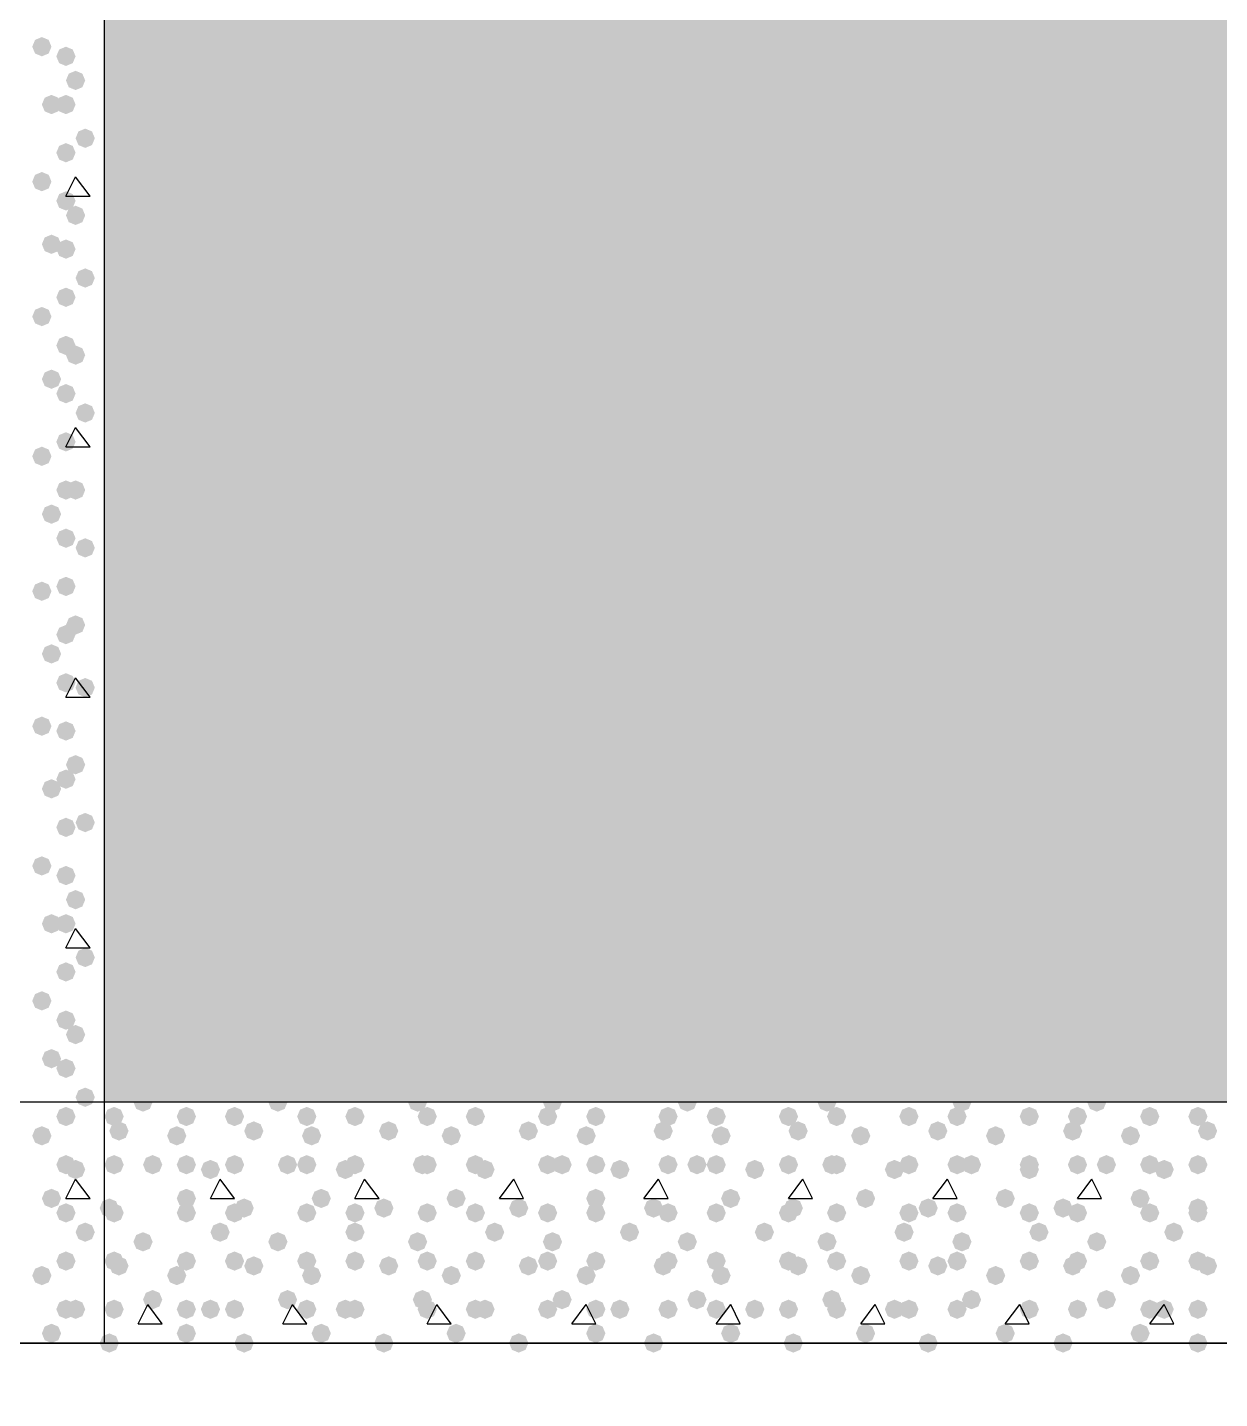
# Model space of a CAD drawing. Header units: millimetres. Extents: x 0 to 420, y 0 to 297.
# Drawn here: x 223.73 to 234.21, y 182.94 to 194.99 of the extents above; entities that cross this region are included whole.
import ezdxf

# ---------------------------------------------------------------- set-up
doc = ezdxf.new("R2010")
doc.units = ezdxf.units.MM
doc.layers.get('0').update_dxf_attribs({"linetype": 'CONTINUOUS'})

msp = doc.modelspace()

# ---------------------------------------------------------------- hatches: boundary and pattern name
at = {"true_color": 0x000008}
h = msp.add_hatch(color=0, dxfattribs=at)
h.paths.add_polyline_path([(385.826, 204.639333), (224.409, 204.639333), (385.826, 185.547)], flags=0)
h.paths.add_polyline_path([(224.409, 204.639333), (385.826, 185.547), (224.409, 185.547)], flags=0)
for points in [[(223.943333, 194.818), (223.918462, 194.758204), (223.858667, 194.733333), (223.798871, 194.758204), (223.774, 194.818), (223.798871, 194.877796), (223.858667, 194.902667), (223.918462, 194.877796)], [(224.155, 194.733333), (224.130129, 194.673537), (224.070333, 194.648667), (224.010538, 194.673537), (223.985667, 194.733333), (224.010537, 194.793129), (224.070333, 194.818), (224.130129, 194.793129)], [(224.239667, 194.521667), (224.214796, 194.461871), (224.155, 194.437), (224.095204, 194.461871), (224.070333, 194.521667), (224.095204, 194.581462), (224.155, 194.606333), (224.214796, 194.581463)], [(224.028, 194.31), (224.003129, 194.250204), (223.943333, 194.225333), (223.883537, 194.250204), (223.858667, 194.31), (223.883537, 194.369796), (223.943333, 194.394667), (224.003129, 194.369796)], [(224.155, 194.31), (224.130129, 194.250204), (224.070333, 194.225333), (224.010538, 194.250204), (223.985667, 194.31), (224.010537, 194.369796), (224.070333, 194.394667), (224.130129, 194.369796)], [(224.324333, 194.013667), (224.299463, 193.953871), (224.239667, 193.929), (224.179871, 193.953871), (224.155, 194.013667), (224.179871, 194.073462), (224.239667, 194.098333), (224.299462, 194.073463)], [(224.155, 193.886667), (224.130129, 193.826871), (224.070333, 193.802), (224.010538, 193.826871), (223.985667, 193.886667), (224.010537, 193.946462), (224.070333, 193.971333), (224.130129, 193.946463)], [(223.943333, 193.632667), (223.918462, 193.572871), (223.858667, 193.548), (223.798871, 193.572871), (223.774, 193.632667), (223.798871, 193.692462), (223.858667, 193.717333), (223.918462, 193.692463)], [(224.155, 193.463333), (224.130129, 193.403537), (224.070333, 193.378667), (224.010538, 193.403537), (223.985667, 193.463333), (224.010537, 193.523129), (224.070333, 193.548), (224.130129, 193.523129)], [(224.239667, 193.336333), (224.214796, 193.276537), (224.155, 193.251667), (224.095204, 193.276537), (224.070333, 193.336333), (224.095204, 193.396129), (224.155, 193.421), (224.214796, 193.396129)], [(224.028, 193.082333), (224.003129, 193.022537), (223.943333, 192.997667), (223.883537, 193.022537), (223.858667, 193.082333), (223.883537, 193.142129), (223.943333, 193.167), (224.003129, 193.142129)], [(224.155, 193.04), (224.130129, 192.980204), (224.070333, 192.955333), (224.010538, 192.980204), (223.985667, 193.04), (224.010537, 193.099796), (224.070333, 193.124667), (224.130129, 193.099796)], [(224.324333, 192.786), (224.299463, 192.726204), (224.239667, 192.701333), (224.179871, 192.726204), (224.155, 192.786), (224.179871, 192.845796), (224.239667, 192.870667), (224.299462, 192.845796)], [(224.155, 192.616667), (224.130129, 192.556871), (224.070333, 192.532), (224.010538, 192.556871), (223.985667, 192.616667), (224.010537, 192.676462), (224.070333, 192.701333), (224.130129, 192.676463)], [(223.943333, 192.447333), (223.918462, 192.387537), (223.858667, 192.362667), (223.798871, 192.387537), (223.774, 192.447333), (223.798871, 192.507129), (223.858667, 192.532), (223.918462, 192.507129)], [(224.155, 192.193333), (224.130129, 192.133537), (224.070333, 192.108667), (224.010538, 192.133537), (223.985667, 192.193333), (224.010537, 192.253129), (224.070333, 192.278), (224.130129, 192.253129)], [(224.239667, 192.108667), (224.214796, 192.048871), (224.155, 192.024), (224.095204, 192.048871), (224.070333, 192.108667), (224.095204, 192.168462), (224.155, 192.193333), (224.214796, 192.168463)], [(224.028, 191.897), (224.003129, 191.837204), (223.943333, 191.812333), (223.883537, 191.837204), (223.858667, 191.897), (223.883537, 191.956796), (223.943333, 191.981667), (224.003129, 191.956796)], [(224.155, 191.77), (224.130129, 191.710204), (224.070333, 191.685333), (224.010538, 191.710204), (223.985667, 191.77), (224.010537, 191.829796), (224.070333, 191.854667), (224.130129, 191.829796)], [(224.324333, 191.600667), (224.299463, 191.540871), (224.239667, 191.516), (224.179871, 191.540871), (224.155, 191.600667), (224.179871, 191.660462), (224.239667, 191.685333), (224.299462, 191.660463)], [(224.155, 191.346667), (224.130129, 191.286871), (224.070333, 191.262), (224.010538, 191.286871), (223.985667, 191.346667), (224.010537, 191.406462), (224.070333, 191.431333), (224.130129, 191.406463)], [(223.943333, 191.219667), (223.918462, 191.159871), (223.858667, 191.135), (223.798871, 191.159871), (223.774, 191.219667), (223.798871, 191.279462), (223.858667, 191.304333), (223.918462, 191.279463)], [(224.155, 190.923333), (224.130129, 190.863537), (224.070333, 190.838667), (224.010538, 190.863537), (223.985667, 190.923333), (224.010537, 190.983129), (224.070333, 191.008), (224.130129, 190.983129)], [(224.239667, 190.923333), (224.214796, 190.863537), (224.155, 190.838667), (224.095204, 190.863537), (224.070333, 190.923333), (224.095204, 190.983129), (224.155, 191.008), (224.214796, 190.983129)], [(224.028, 190.711667), (224.003129, 190.651871), (223.943333, 190.627), (223.883537, 190.651871), (223.858667, 190.711667), (223.883537, 190.771462), (223.943333, 190.796333), (224.003129, 190.771463)], [(224.155, 190.5), (224.130129, 190.440204), (224.070333, 190.415333), (224.010538, 190.440204), (223.985667, 190.5), (224.010537, 190.559796), (224.070333, 190.584667), (224.130129, 190.559796)], [(224.324333, 190.415333), (224.299463, 190.355537), (224.239667, 190.330667), (224.179871, 190.355537), (224.155, 190.415333), (224.179871, 190.475129), (224.239667, 190.5), (224.299462, 190.475129)], [(223.943333, 190.034333), (223.918462, 189.974538), (223.858667, 189.949667), (223.798871, 189.974538), (223.774, 190.034333), (223.798871, 190.094129), (223.858667, 190.119), (223.918462, 190.094129)], [(224.155, 190.076667), (224.130129, 190.016871), (224.070333, 189.992), (224.010538, 190.016871), (223.985667, 190.076667), (224.010537, 190.136462), (224.070333, 190.161333), (224.130129, 190.136463)], [(224.155, 189.653333), (224.130129, 189.593537), (224.070333, 189.568667), (224.010538, 189.593537), (223.985667, 189.653333), (224.010537, 189.713129), (224.070333, 189.738), (224.130129, 189.713129)], [(224.239667, 189.738), (224.214796, 189.678204), (224.155, 189.653333), (224.095204, 189.678204), (224.070333, 189.738), (224.095204, 189.797796), (224.155, 189.822667), (224.214796, 189.797796)], [(224.028, 189.484), (224.003129, 189.424204), (223.943333, 189.399333), (223.883537, 189.424204), (223.858667, 189.484), (223.883537, 189.543796), (223.943333, 189.568667), (224.003129, 189.543796)], [(224.155, 189.23), (224.130129, 189.170204), (224.070333, 189.145333), (224.010538, 189.170204), (223.985667, 189.23), (224.010537, 189.289796), (224.070333, 189.314667), (224.130129, 189.289796)], [(224.324333, 189.187667), (224.299463, 189.127871), (224.239667, 189.103), (224.179871, 189.127871), (224.155, 189.187667), (224.179871, 189.247462), (224.239667, 189.272333), (224.299462, 189.247463)], [(223.943333, 188.849), (223.918462, 188.789204), (223.858667, 188.764333), (223.798871, 188.789204), (223.774, 188.849), (223.798871, 188.908796), (223.858667, 188.933667), (223.918462, 188.908796)], [(224.155, 188.806667), (224.130129, 188.746871), (224.070333, 188.722), (224.010538, 188.746871), (223.985667, 188.806667), (224.010537, 188.866462), (224.070333, 188.891333), (224.130129, 188.866463)], [(224.239667, 188.510333), (224.214796, 188.450537), (224.155, 188.425667), (224.095204, 188.450537), (224.070333, 188.510333), (224.095204, 188.570129), (224.155, 188.595), (224.214796, 188.570129)], [(224.155, 188.383333), (224.130129, 188.323537), (224.070333, 188.298667), (224.010538, 188.323537), (223.985667, 188.383333), (224.010537, 188.443129), (224.070333, 188.468), (224.130129, 188.443129)], [(224.028, 188.298667), (224.003129, 188.238871), (223.943333, 188.214), (223.883537, 188.238871), (223.858667, 188.298667), (223.883537, 188.358462), (223.943333, 188.383333), (224.003129, 188.358463)], [(224.155, 187.96), (224.130129, 187.900204), (224.070333, 187.875333), (224.010538, 187.900204), (223.985667, 187.96), (224.010537, 188.019796), (224.070333, 188.044667), (224.130129, 188.019796)], [(224.324333, 188.002333), (224.299463, 187.942537), (224.239667, 187.917667), (224.179871, 187.942537), (224.155, 188.002333), (224.179871, 188.062129), (224.239667, 188.087), (224.299462, 188.062129)], [(223.943333, 187.621333), (223.918462, 187.561537), (223.858667, 187.536667), (223.798871, 187.561537), (223.774, 187.621333), (223.798871, 187.681129), (223.858667, 187.706), (223.918462, 187.681129)], [(224.155, 187.536667), (224.130129, 187.476871), (224.070333, 187.452), (224.010538, 187.476871), (223.985667, 187.536667), (224.010537, 187.596462), (224.070333, 187.621333), (224.130129, 187.596463)], [(224.239667, 187.325), (224.214796, 187.265204), (224.155, 187.240333), (224.095204, 187.265204), (224.070333, 187.325), (224.095204, 187.384796), (224.155, 187.409667), (224.214796, 187.384796)], [(224.028, 187.113333), (224.003129, 187.053537), (223.943333, 187.028667), (223.883537, 187.053537), (223.858667, 187.113333), (223.883537, 187.173129), (223.943333, 187.198), (224.003129, 187.173129)], [(224.155, 187.113333), (224.130129, 187.053537), (224.070333, 187.028667), (224.010538, 187.053537), (223.985667, 187.113333), (224.010537, 187.173129), (224.070333, 187.198), (224.130129, 187.173129)], [(224.324333, 186.817), (224.299463, 186.757204), (224.239667, 186.732333), (224.179871, 186.757204), (224.155, 186.817), (224.179871, 186.876796), (224.239667, 186.901667), (224.299462, 186.876796)], [(224.155, 186.69), (224.130129, 186.630204), (224.070333, 186.605333), (224.010538, 186.630204), (223.985667, 186.69), (224.010537, 186.749796), (224.070333, 186.774667), (224.130129, 186.749796)], [(223.943333, 186.436), (223.918462, 186.376204), (223.858667, 186.351333), (223.798871, 186.376204), (223.774, 186.436), (223.798871, 186.495796), (223.858667, 186.520667), (223.918462, 186.495796)], [(224.155, 186.266667), (224.130129, 186.206871), (224.070333, 186.182), (224.010538, 186.206871), (223.985667, 186.266667), (224.010537, 186.326462), (224.070333, 186.351333), (224.130129, 186.326463)], [(224.239667, 186.139667), (224.214796, 186.079871), (224.155, 186.055), (224.095204, 186.079871), (224.070333, 186.139667), (224.095204, 186.199462), (224.155, 186.224333), (224.214796, 186.199463)], [(224.028, 185.928), (224.003129, 185.868204), (223.943333, 185.843333), (223.883537, 185.868204), (223.858667, 185.928), (223.883537, 185.987796), (223.943333, 186.012667), (224.003129, 185.987796)], [(224.155, 185.843333), (224.130129, 185.783537), (224.070333, 185.758667), (224.010538, 185.783537), (223.985667, 185.843333), (224.010537, 185.903129), (224.070333, 185.928), (224.130129, 185.903129)], [(224.324333, 185.589333), (224.299463, 185.529538), (224.239667, 185.504667), (224.179871, 185.529538), (224.155, 185.589333), (224.179871, 185.649129), (224.239667, 185.674), (224.299462, 185.649129)], [(224.832333, 185.547), (224.807462, 185.487204), (224.747667, 185.462333), (224.687871, 185.487204), (224.663, 185.547), (224.687871, 185.606796), (224.747667, 185.631667), (224.807462, 185.606796)], [(226.017667, 185.547), (225.992796, 185.487204), (225.933, 185.462333), (225.873204, 185.487204), (225.848333, 185.547), (225.873204, 185.606796), (225.933, 185.631667), (225.992796, 185.606796)], [(227.245333, 185.547), (227.220462, 185.487204), (227.160667, 185.462333), (227.100871, 185.487204), (227.076, 185.547), (227.100871, 185.606796), (227.160667, 185.631667), (227.220462, 185.606796)], [(228.430667, 185.547), (228.405796, 185.487204), (228.346, 185.462333), (228.286204, 185.487204), (228.261333, 185.547), (228.286204, 185.606796), (228.346, 185.631667), (228.405796, 185.606796)], [(229.616, 185.547), (229.591129, 185.487204), (229.531333, 185.462333), (229.471538, 185.487204), (229.446667, 185.547), (229.471537, 185.606796), (229.531333, 185.631667), (229.591129, 185.606796)], [(230.843667, 185.547), (230.818796, 185.487204), (230.759, 185.462333), (230.699204, 185.487204), (230.674333, 185.547), (230.699204, 185.606796), (230.759, 185.631667), (230.818796, 185.606796)], [(232.029, 185.547), (232.004129, 185.487204), (231.944333, 185.462333), (231.884538, 185.487204), (231.859667, 185.547), (231.884537, 185.606796), (231.944333, 185.631667), (232.004129, 185.606796)], [(233.214333, 185.547), (233.189462, 185.487204), (233.129667, 185.462333), (233.069871, 185.487204), (233.045, 185.547), (233.069871, 185.606796), (233.129667, 185.631667), (233.189462, 185.606796)], [(224.578333, 185.42), (224.553462, 185.360204), (224.493667, 185.335333), (224.433871, 185.360204), (224.409, 185.42), (224.433871, 185.479796), (224.493667, 185.504667), (224.553462, 185.479796)], [(225.213333, 185.42), (225.188462, 185.360204), (225.128667, 185.335333), (225.068871, 185.360204), (225.044, 185.42), (225.068871, 185.479796), (225.128667, 185.504667), (225.188462, 185.479796)], [(225.636667, 185.42), (225.611796, 185.360204), (225.552, 185.335333), (225.492204, 185.360204), (225.467333, 185.42), (225.492204, 185.479796), (225.552, 185.504667), (225.611796, 185.479796)], [(226.271667, 185.42), (226.246796, 185.360204), (226.187, 185.335333), (226.127204, 185.360204), (226.102333, 185.42), (226.127204, 185.479796), (226.187, 185.504667), (226.246796, 185.479796)], [(226.695, 185.42), (226.670129, 185.360204), (226.610333, 185.335333), (226.550538, 185.360204), (226.525667, 185.42), (226.550537, 185.479796), (226.610333, 185.504667), (226.670129, 185.479796)], [(227.33, 185.42), (227.305129, 185.360204), (227.245333, 185.335333), (227.185538, 185.360204), (227.160667, 185.42), (227.185537, 185.479796), (227.245333, 185.504667), (227.305129, 185.479796)], [(227.753333, 185.42), (227.728462, 185.360204), (227.668667, 185.335333), (227.608871, 185.360204), (227.584, 185.42), (227.608871, 185.479796), (227.668667, 185.504667), (227.728462, 185.479796)], [(228.388333, 185.42), (228.363463, 185.360204), (228.303667, 185.335333), (228.243871, 185.360204), (228.219, 185.42), (228.243871, 185.479796), (228.303667, 185.504667), (228.363462, 185.479796)], [(228.811667, 185.42), (228.786796, 185.360204), (228.727, 185.335333), (228.667204, 185.360204), (228.642333, 185.42), (228.667204, 185.479796), (228.727, 185.504667), (228.786796, 185.479796)], [(229.446667, 185.42), (229.421796, 185.360204), (229.362, 185.335333), (229.302204, 185.360204), (229.277333, 185.42), (229.302204, 185.479796), (229.362, 185.504667), (229.421796, 185.479796)], [(229.87, 185.42), (229.845129, 185.360204), (229.785333, 185.335333), (229.725538, 185.360204), (229.700667, 185.42), (229.725537, 185.479796), (229.785333, 185.504667), (229.845129, 185.479796)], [(230.505, 185.42), (230.480129, 185.360204), (230.420333, 185.335333), (230.360538, 185.360204), (230.335667, 185.42), (230.360537, 185.479796), (230.420333, 185.504667), (230.480129, 185.479796)], [(230.928333, 185.42), (230.903462, 185.360204), (230.843667, 185.335333), (230.783871, 185.360204), (230.759, 185.42), (230.783871, 185.479796), (230.843667, 185.504667), (230.903462, 185.479796)], [(231.563333, 185.42), (231.538462, 185.360204), (231.478667, 185.335333), (231.418871, 185.360204), (231.394, 185.42), (231.418871, 185.479796), (231.478667, 185.504667), (231.538462, 185.479796)], [(231.986667, 185.42), (231.961796, 185.360204), (231.902, 185.335333), (231.842204, 185.360204), (231.817333, 185.42), (231.842204, 185.479796), (231.902, 185.504667), (231.961796, 185.479796)], [(232.621667, 185.42), (232.596796, 185.360204), (232.537, 185.335333), (232.477204, 185.360204), (232.452333, 185.42), (232.477204, 185.479796), (232.537, 185.504667), (232.596796, 185.479796)], [(233.045, 185.42), (233.020129, 185.360204), (232.960333, 185.335333), (232.900538, 185.360204), (232.875667, 185.42), (232.900537, 185.479796), (232.960333, 185.504667), (233.020129, 185.479796)], [(233.68, 185.42), (233.655129, 185.360204), (233.595333, 185.335333), (233.535538, 185.360204), (233.510667, 185.42), (233.535537, 185.479796), (233.595333, 185.504667), (233.655129, 185.479796)], [(234.103333, 185.42), (234.078463, 185.360204), (234.018667, 185.335333), (233.958871, 185.360204), (233.934, 185.42), (233.958871, 185.479796), (234.018667, 185.504667), (234.078462, 185.479796)], [(224.620667, 185.293), (224.595796, 185.233204), (224.536, 185.208333), (224.476204, 185.233204), (224.451333, 185.293), (224.476204, 185.352796), (224.536, 185.377667), (224.595796, 185.352796)], [(225.806, 185.293), (225.781129, 185.233204), (225.721333, 185.208333), (225.661538, 185.233204), (225.636667, 185.293), (225.661537, 185.352796), (225.721333, 185.377667), (225.781129, 185.352796)], [(226.991333, 185.293), (226.966462, 185.233204), (226.906667, 185.208333), (226.846871, 185.233204), (226.822, 185.293), (226.846871, 185.352796), (226.906667, 185.377667), (226.966462, 185.352796)], [(228.219, 185.293), (228.194129, 185.233204), (228.134333, 185.208333), (228.074538, 185.233204), (228.049667, 185.293), (228.074537, 185.352796), (228.134333, 185.377667), (228.194129, 185.352796)], [(229.404333, 185.293), (229.379462, 185.233204), (229.319667, 185.208333), (229.259871, 185.233204), (229.235, 185.293), (229.259871, 185.352796), (229.319667, 185.377667), (229.379462, 185.352796)], [(230.589667, 185.293), (230.564796, 185.233204), (230.505, 185.208333), (230.445204, 185.233204), (230.420333, 185.293), (230.445204, 185.352796), (230.505, 185.377667), (230.564796, 185.352796)], [(231.817333, 185.293), (231.792463, 185.233204), (231.732667, 185.208333), (231.672871, 185.233204), (231.648, 185.293), (231.672871, 185.352796), (231.732667, 185.377667), (231.792462, 185.352796)], [(233.002667, 185.293), (232.977796, 185.233204), (232.918, 185.208333), (232.858204, 185.233204), (232.833333, 185.293), (232.858204, 185.352796), (232.918, 185.377667), (232.977796, 185.352796)], [(234.188, 185.293), (234.163129, 185.233204), (234.103333, 185.208333), (234.043538, 185.233204), (234.018667, 185.293), (234.043537, 185.352796), (234.103333, 185.377667), (234.163129, 185.352796)], [(225.128667, 185.250667), (225.103796, 185.190871), (225.044, 185.166), (224.984204, 185.190871), (224.959333, 185.250667), (224.984204, 185.310462), (225.044, 185.335333), (225.103796, 185.310463)], [(226.314, 185.250667), (226.289129, 185.190871), (226.229333, 185.166), (226.169537, 185.190871), (226.144667, 185.250667), (226.169537, 185.310462), (226.229333, 185.335333), (226.289129, 185.310463)], [(227.541667, 185.250667), (227.516796, 185.190871), (227.457, 185.166), (227.397204, 185.190871), (227.372333, 185.250667), (227.397204, 185.310462), (227.457, 185.335333), (227.516796, 185.310463)], [(228.727, 185.250667), (228.702129, 185.190871), (228.642333, 185.166), (228.582538, 185.190871), (228.557667, 185.250667), (228.582537, 185.310462), (228.642333, 185.335333), (228.702129, 185.310463)], [(229.912333, 185.250667), (229.887462, 185.190871), (229.827667, 185.166), (229.767871, 185.190871), (229.743, 185.250667), (229.767871, 185.310462), (229.827667, 185.335333), (229.887462, 185.310463)], [(231.14, 185.250667), (231.115129, 185.190871), (231.055333, 185.166), (230.995538, 185.190871), (230.970667, 185.250667), (230.995537, 185.310462), (231.055333, 185.335333), (231.115129, 185.310463)], [(232.325333, 185.250667), (232.300462, 185.190871), (232.240667, 185.166), (232.180871, 185.190871), (232.156, 185.250667), (232.180871, 185.310462), (232.240667, 185.335333), (232.300462, 185.310463)], [(233.510667, 185.250667), (233.485796, 185.190871), (233.426, 185.166), (233.366204, 185.190871), (233.341333, 185.250667), (233.366204, 185.310462), (233.426, 185.335333), (233.485796, 185.310463)], [(224.578333, 184.996667), (224.553462, 184.936871), (224.493667, 184.912), (224.433871, 184.936871), (224.409, 184.996667), (224.433871, 185.056462), (224.493667, 185.081333), (224.553462, 185.056463)], [(224.917, 184.996667), (224.892129, 184.936871), (224.832333, 184.912), (224.772538, 184.936871), (224.747667, 184.996667), (224.772537, 185.056462), (224.832333, 185.081333), (224.892129, 185.056463)], [(225.213333, 184.996667), (225.188462, 184.936871), (225.128667, 184.912), (225.068871, 184.936871), (225.044, 184.996667), (225.068871, 185.056462), (225.128667, 185.081333), (225.188462, 185.056463)], [(225.425, 184.954333), (225.400129, 184.894537), (225.340333, 184.869667), (225.280538, 184.894537), (225.255667, 184.954333), (225.280537, 185.014129), (225.340333, 185.039), (225.400129, 185.014129)], [(225.636667, 184.996667), (225.611796, 184.936871), (225.552, 184.912), (225.492204, 184.936871), (225.467333, 184.996667), (225.492204, 185.056462), (225.552, 185.081333), (225.611796, 185.056463)], [(226.102333, 184.996667), (226.077462, 184.936871), (226.017667, 184.912), (225.957871, 184.936871), (225.933, 184.996667), (225.957871, 185.056462), (226.017667, 185.081333), (226.077462, 185.056463)], [(226.271667, 184.996667), (226.246796, 184.936871), (226.187, 184.912), (226.127204, 184.936871), (226.102333, 184.996667), (226.127204, 185.056462), (226.187, 185.081333), (226.246796, 185.056463)], [(226.610333, 184.954333), (226.585462, 184.894537), (226.525667, 184.869667), (226.465871, 184.894537), (226.441, 184.954333), (226.465871, 185.014129), (226.525667, 185.039), (226.585462, 185.014129)], [(226.695, 184.996667), (226.670129, 184.936871), (226.610333, 184.912), (226.550538, 184.936871), (226.525667, 184.996667), (226.550537, 185.056462), (226.610333, 185.081333), (226.670129, 185.056463)], [(227.287667, 184.996667), (227.262796, 184.936871), (227.203, 184.912), (227.143204, 184.936871), (227.118333, 184.996667), (227.143204, 185.056462), (227.203, 185.081333), (227.262796, 185.056463)], [(227.33, 184.996667), (227.305129, 184.936871), (227.245333, 184.912), (227.185538, 184.936871), (227.160667, 184.996667), (227.185537, 185.056462), (227.245333, 185.081333), (227.305129, 185.056463)], [(227.753333, 184.996667), (227.728462, 184.936871), (227.668667, 184.912), (227.608871, 184.936871), (227.584, 184.996667), (227.608871, 185.056462), (227.668667, 185.081333), (227.728462, 185.056463)], [(227.838, 184.954333), (227.813129, 184.894537), (227.753333, 184.869667), (227.693537, 184.894537), (227.668667, 184.954333), (227.693537, 185.014129), (227.753333, 185.039), (227.813129, 185.014129)], [(228.388333, 184.996667), (228.363463, 184.936871), (228.303667, 184.912), (228.243871, 184.936871), (228.219, 184.996667), (228.243871, 185.056462), (228.303667, 185.081333), (228.363462, 185.056463)], [(228.515333, 184.996667), (228.490462, 184.936871), (228.430667, 184.912), (228.370871, 184.936871), (228.346, 184.996667), (228.370871, 185.056462), (228.430667, 185.081333), (228.490462, 185.056463)], [(228.811667, 184.996667), (228.786796, 184.936871), (228.727, 184.912), (228.667204, 184.936871), (228.642333, 184.996667), (228.667204, 185.056462), (228.727, 185.081333), (228.786796, 185.056463)], [(229.023333, 184.954333), (228.998462, 184.894537), (228.938667, 184.869667), (228.878871, 184.894537), (228.854, 184.954333), (228.878871, 185.014129), (228.938667, 185.039), (228.998462, 185.014129)], [(229.446667, 184.996667), (229.421796, 184.936871), (229.362, 184.912), (229.302204, 184.936871), (229.277333, 184.996667), (229.302204, 185.056462), (229.362, 185.081333), (229.421796, 185.056463)], [(229.700667, 184.996667), (229.675796, 184.936871), (229.616, 184.912), (229.556204, 184.936871), (229.531333, 184.996667), (229.556204, 185.056462), (229.616, 185.081333), (229.675796, 185.056463)], [(229.87, 184.996667), (229.845129, 184.936871), (229.785333, 184.912), (229.725538, 184.936871), (229.700667, 184.996667), (229.725537, 185.056462), (229.785333, 185.081333), (229.845129, 185.056463)], [(230.208667, 184.954333), (230.183796, 184.894537), (230.124, 184.869667), (230.064204, 184.894537), (230.039333, 184.954333), (230.064204, 185.014129), (230.124, 185.039), (230.183796, 185.014129)], [(230.505, 184.996667), (230.480129, 184.936871), (230.420333, 184.912), (230.360538, 184.936871), (230.335667, 184.996667), (230.360537, 185.056462), (230.420333, 185.081333), (230.480129, 185.056463)], [(230.886, 184.996667), (230.861129, 184.936871), (230.801333, 184.912), (230.741538, 184.936871), (230.716667, 184.996667), (230.741537, 185.056462), (230.801333, 185.081333), (230.861129, 185.056463)], [(230.928333, 184.996667), (230.903462, 184.936871), (230.843667, 184.912), (230.783871, 184.936871), (230.759, 184.996667), (230.783871, 185.056462), (230.843667, 185.081333), (230.903462, 185.056463)], [(231.436333, 184.954333), (231.411462, 184.894537), (231.351667, 184.869667), (231.291871, 184.894537), (231.267, 184.954333), (231.291871, 185.014129), (231.351667, 185.039), (231.411462, 185.014129)], [(231.563333, 184.996667), (231.538462, 184.936871), (231.478667, 184.912), (231.418871, 184.936871), (231.394, 184.996667), (231.418871, 185.056462), (231.478667, 185.081333), (231.538462, 185.056463)], [(231.986667, 184.996667), (231.961796, 184.936871), (231.902, 184.912), (231.842204, 184.936871), (231.817333, 184.996667), (231.842204, 185.056462), (231.902, 185.081333), (231.961796, 185.056463)], [(232.113667, 184.996667), (232.088796, 184.936871), (232.029, 184.912), (231.969204, 184.936871), (231.944333, 184.996667), (231.969204, 185.056462), (232.029, 185.081333), (232.088796, 185.056463)], [(232.621667, 184.996667), (232.596796, 184.936871), (232.537, 184.912), (232.477204, 184.936871), (232.452333, 184.996667), (232.477204, 185.056462), (232.537, 185.081333), (232.596796, 185.056463)], [(232.621667, 184.954333), (232.596796, 184.894537), (232.537, 184.869667), (232.477204, 184.894537), (232.452333, 184.954333), (232.477204, 185.014129), (232.537, 185.039), (232.596796, 185.014129)], [(233.045, 184.996667), (233.020129, 184.936871), (232.960333, 184.912), (232.900538, 184.936871), (232.875667, 184.996667), (232.900537, 185.056462), (232.960333, 185.081333), (233.020129, 185.056463)], [(233.299, 184.996667), (233.274129, 184.936871), (233.214333, 184.912), (233.154538, 184.936871), (233.129667, 184.996667), (233.154537, 185.056462), (233.214333, 185.081333), (233.274129, 185.056463)], [(233.68, 184.996667), (233.655129, 184.936871), (233.595333, 184.912), (233.535538, 184.936871), (233.510667, 184.996667), (233.535537, 185.056462), (233.595333, 185.081333), (233.655129, 185.056463)], [(233.807, 184.954333), (233.782129, 184.894537), (233.722333, 184.869667), (233.662537, 184.894537), (233.637667, 184.954333), (233.662537, 185.014129), (233.722333, 185.039), (233.782129, 185.014129)], [(234.103333, 184.996667), (234.078463, 184.936871), (234.018667, 184.912), (233.958871, 184.936871), (233.934, 184.996667), (233.958871, 185.056462), (234.018667, 185.081333), (234.078462, 185.056463)], [(225.213333, 184.700333), (225.188462, 184.640537), (225.128667, 184.615667), (225.068871, 184.640537), (225.044, 184.700333), (225.068871, 184.760129), (225.128667, 184.785), (225.188462, 184.760129)], [(226.398667, 184.700333), (226.373796, 184.640537), (226.314, 184.615667), (226.254204, 184.640537), (226.229333, 184.700333), (226.254204, 184.760129), (226.314, 184.785), (226.373796, 184.760129)], [(227.584, 184.700333), (227.559129, 184.640537), (227.499333, 184.615667), (227.439538, 184.640537), (227.414667, 184.700333), (227.439537, 184.760129), (227.499333, 184.785), (227.559129, 184.760129)], [(228.811667, 184.700333), (228.786796, 184.640537), (228.727, 184.615667), (228.667204, 184.640537), (228.642333, 184.700333), (228.667204, 184.760129), (228.727, 184.785), (228.786796, 184.760129)], [(229.997, 184.700333), (229.972129, 184.640537), (229.912333, 184.615667), (229.852537, 184.640537), (229.827667, 184.700333), (229.852537, 184.760129), (229.912333, 184.785), (229.972129, 184.760129)], [(231.182333, 184.700333), (231.157462, 184.640537), (231.097667, 184.615667), (231.037871, 184.640537), (231.013, 184.700333), (231.037871, 184.760129), (231.097667, 184.785), (231.157462, 184.760129)], [(232.41, 184.700333), (232.385129, 184.640537), (232.325333, 184.615667), (232.265537, 184.640537), (232.240667, 184.700333), (232.265537, 184.760129), (232.325333, 184.785), (232.385129, 184.760129)], [(233.595333, 184.700333), (233.570462, 184.640537), (233.510667, 184.615667), (233.450871, 184.640537), (233.426, 184.700333), (233.450871, 184.760129), (233.510667, 184.785), (233.570462, 184.760129)], [(224.536, 184.615667), (224.511129, 184.555871), (224.451333, 184.531), (224.391538, 184.555871), (224.366667, 184.615667), (224.391537, 184.675462), (224.451333, 184.700333), (224.511129, 184.675463)], [(224.578333, 184.573333), (224.553462, 184.513537), (224.493667, 184.488667), (224.433871, 184.513537), (224.409, 184.573333), (224.433871, 184.633129), (224.493667, 184.658), (224.553462, 184.633129)], [(225.213333, 184.573333), (225.188462, 184.513537), (225.128667, 184.488667), (225.068871, 184.513537), (225.044, 184.573333), (225.068871, 184.633129), (225.128667, 184.658), (225.188462, 184.633129)], [(225.636667, 184.573333), (225.611796, 184.513537), (225.552, 184.488667), (225.492204, 184.513537), (225.467333, 184.573333), (225.492204, 184.633129), (225.552, 184.658), (225.611796, 184.633129)], [(225.721333, 184.615667), (225.696463, 184.555871), (225.636667, 184.531), (225.576871, 184.555871), (225.552, 184.615667), (225.576871, 184.675462), (225.636667, 184.700333), (225.696462, 184.675463)], [(226.271667, 184.573333), (226.246796, 184.513537), (226.187, 184.488667), (226.127204, 184.513537), (226.102333, 184.573333), (226.127204, 184.633129), (226.187, 184.658), (226.246796, 184.633129)], [(226.695, 184.573333), (226.670129, 184.513537), (226.610333, 184.488667), (226.550538, 184.513537), (226.525667, 184.573333), (226.550537, 184.633129), (226.610333, 184.658), (226.670129, 184.633129)], [(226.949, 184.615667), (226.924129, 184.555871), (226.864333, 184.531), (226.804538, 184.555871), (226.779667, 184.615667), (226.804537, 184.675462), (226.864333, 184.700333), (226.924129, 184.675463)], [(227.33, 184.573333), (227.305129, 184.513537), (227.245333, 184.488667), (227.185538, 184.513537), (227.160667, 184.573333), (227.185537, 184.633129), (227.245333, 184.658), (227.305129, 184.633129)], [(227.753333, 184.573333), (227.728462, 184.513537), (227.668667, 184.488667), (227.608871, 184.513537), (227.584, 184.573333), (227.608871, 184.633129), (227.668667, 184.658), (227.728462, 184.633129)], [(228.134333, 184.615667), (228.109463, 184.555871), (228.049667, 184.531), (227.989871, 184.555871), (227.965, 184.615667), (227.989871, 184.675462), (228.049667, 184.700333), (228.109462, 184.675463)], [(228.388333, 184.573333), (228.363463, 184.513537), (228.303667, 184.488667), (228.243871, 184.513537), (228.219, 184.573333), (228.243871, 184.633129), (228.303667, 184.658), (228.363462, 184.633129)], [(228.811667, 184.573333), (228.786796, 184.513537), (228.727, 184.488667), (228.667204, 184.513537), (228.642333, 184.573333), (228.667204, 184.633129), (228.727, 184.658), (228.786796, 184.633129)], [(229.319667, 184.615667), (229.294796, 184.555871), (229.235, 184.531), (229.175204, 184.555871), (229.150333, 184.615667), (229.175204, 184.675462), (229.235, 184.700333), (229.294796, 184.675463)], [(229.446667, 184.573333), (229.421796, 184.513537), (229.362, 184.488667), (229.302204, 184.513537), (229.277333, 184.573333), (229.302204, 184.633129), (229.362, 184.658), (229.421796, 184.633129)], [(229.87, 184.573333), (229.845129, 184.513537), (229.785333, 184.488667), (229.725538, 184.513537), (229.700667, 184.573333), (229.725537, 184.633129), (229.785333, 184.658), (229.845129, 184.633129)], [(230.505, 184.573333), (230.480129, 184.513537), (230.420333, 184.488667), (230.360538, 184.513537), (230.335667, 184.573333), (230.360537, 184.633129), (230.420333, 184.658), (230.480129, 184.633129)], [(230.547333, 184.615667), (230.522462, 184.555871), (230.462667, 184.531), (230.402871, 184.555871), (230.378, 184.615667), (230.402871, 184.675462), (230.462667, 184.700333), (230.522462, 184.675463)], [(230.928333, 184.573333), (230.903462, 184.513537), (230.843667, 184.488667), (230.783871, 184.513537), (230.759, 184.573333), (230.783871, 184.633129), (230.843667, 184.658), (230.903462, 184.633129)], [(231.563333, 184.573333), (231.538462, 184.513537), (231.478667, 184.488667), (231.418871, 184.513537), (231.394, 184.573333), (231.418871, 184.633129), (231.478667, 184.658), (231.538462, 184.633129)], [(231.732667, 184.615667), (231.707796, 184.555871), (231.648, 184.531), (231.588204, 184.555871), (231.563333, 184.615667), (231.588204, 184.675462), (231.648, 184.700333), (231.707796, 184.675463)], [(231.986667, 184.573333), (231.961796, 184.513537), (231.902, 184.488667), (231.842204, 184.513537), (231.817333, 184.573333), (231.842204, 184.633129), (231.902, 184.658), (231.961796, 184.633129)], [(232.621667, 184.573333), (232.596796, 184.513537), (232.537, 184.488667), (232.477204, 184.513537), (232.452333, 184.573333), (232.477204, 184.633129), (232.537, 184.658), (232.596796, 184.633129)], [(232.918, 184.615667), (232.893129, 184.555871), (232.833333, 184.531), (232.773538, 184.555871), (232.748667, 184.615667), (232.773537, 184.675462), (232.833333, 184.700333), (232.893129, 184.675463)], [(233.045, 184.573333), (233.020129, 184.513537), (232.960333, 184.488667), (232.900538, 184.513537), (232.875667, 184.573333), (232.900537, 184.633129), (232.960333, 184.658), (233.020129, 184.633129)], [(233.68, 184.573333), (233.655129, 184.513537), (233.595333, 184.488667), (233.535538, 184.513537), (233.510667, 184.573333), (233.535537, 184.633129), (233.595333, 184.658), (233.655129, 184.633129)], [(234.103333, 184.615667), (234.078463, 184.555871), (234.018667, 184.531), (233.958871, 184.555871), (233.934, 184.615667), (233.958871, 184.675462), (234.018667, 184.700333), (234.078462, 184.675463)], [(234.103333, 184.573333), (234.078463, 184.513537), (234.018667, 184.488667), (233.958871, 184.513537), (233.934, 184.573333), (233.958871, 184.633129), (234.018667, 184.658), (234.078462, 184.633129)], [(225.509667, 184.404), (225.484796, 184.344204), (225.425, 184.319333), (225.365204, 184.344204), (225.340333, 184.404), (225.365204, 184.463796), (225.425, 184.488667), (225.484796, 184.463796)], [(226.695, 184.404), (226.670129, 184.344204), (226.610333, 184.319333), (226.550538, 184.344204), (226.525667, 184.404), (226.550537, 184.463796), (226.610333, 184.488667), (226.670129, 184.463796)], [(227.922667, 184.404), (227.897796, 184.344204), (227.838, 184.319333), (227.778204, 184.344204), (227.753333, 184.404), (227.778204, 184.463796), (227.838, 184.488667), (227.897796, 184.463796)], [(229.108, 184.404), (229.083129, 184.344204), (229.023333, 184.319333), (228.963538, 184.344204), (228.938667, 184.404), (228.963537, 184.463796), (229.023333, 184.488667), (229.083129, 184.463796)], [(230.293333, 184.404), (230.268463, 184.344204), (230.208667, 184.319333), (230.148871, 184.344204), (230.124, 184.404), (230.148871, 184.463796), (230.208667, 184.488667), (230.268462, 184.463796)], [(231.521, 184.404), (231.496129, 184.344204), (231.436333, 184.319333), (231.376538, 184.344204), (231.351667, 184.404), (231.376537, 184.463796), (231.436333, 184.488667), (231.496129, 184.463796)], [(232.706333, 184.404), (232.681462, 184.344204), (232.621667, 184.319333), (232.561871, 184.344204), (232.537, 184.404), (232.561871, 184.463796), (232.621667, 184.488667), (232.681462, 184.463796)], [(233.891667, 184.404), (233.866796, 184.344204), (233.807, 184.319333), (233.747204, 184.344204), (233.722333, 184.404), (233.747204, 184.463796), (233.807, 184.488667), (233.866796, 184.463796)], [(224.832333, 184.319333), (224.807462, 184.259537), (224.747667, 184.234667), (224.687871, 184.259537), (224.663, 184.319333), (224.687871, 184.379129), (224.747667, 184.404), (224.807462, 184.379129)], [(226.017667, 184.319333), (225.992796, 184.259537), (225.933, 184.234667), (225.873204, 184.259537), (225.848333, 184.319333), (225.873204, 184.379129), (225.933, 184.404), (225.992796, 184.379129)], [(227.245333, 184.319333), (227.220462, 184.259537), (227.160667, 184.234667), (227.100871, 184.259537), (227.076, 184.319333), (227.100871, 184.379129), (227.160667, 184.404), (227.220462, 184.379129)], [(228.430667, 184.319333), (228.405796, 184.259537), (228.346, 184.234667), (228.286204, 184.259537), (228.261333, 184.319333), (228.286204, 184.379129), (228.346, 184.404), (228.405796, 184.379129)], [(229.616, 184.319333), (229.591129, 184.259537), (229.531333, 184.234667), (229.471538, 184.259537), (229.446667, 184.319333), (229.471537, 184.379129), (229.531333, 184.404), (229.591129, 184.379129)], [(230.843667, 184.319333), (230.818796, 184.259537), (230.759, 184.234667), (230.699204, 184.259537), (230.674333, 184.319333), (230.699204, 184.379129), (230.759, 184.404), (230.818796, 184.379129)], [(232.029, 184.319333), (232.004129, 184.259537), (231.944333, 184.234667), (231.884538, 184.259537), (231.859667, 184.319333), (231.884537, 184.379129), (231.944333, 184.404), (232.004129, 184.379129)], [(233.214333, 184.319333), (233.189462, 184.259537), (233.129667, 184.234667), (233.069871, 184.259537), (233.045, 184.319333), (233.069871, 184.379129), (233.129667, 184.404), (233.189462, 184.379129)], [(224.578333, 184.15), (224.553462, 184.090204), (224.493667, 184.065333), (224.433871, 184.090204), (224.409, 184.15), (224.433871, 184.209796), (224.493667, 184.234667), (224.553462, 184.209796)], [(224.620667, 184.107667), (224.595796, 184.047871), (224.536, 184.023), (224.476204, 184.047871), (224.451333, 184.107667), (224.476204, 184.167462), (224.536, 184.192333), (224.595796, 184.167463)], [(225.213333, 184.15), (225.188462, 184.090204), (225.128667, 184.065333), (225.068871, 184.090204), (225.044, 184.15), (225.068871, 184.209796), (225.128667, 184.234667), (225.188462, 184.209796)], [(225.636667, 184.15), (225.611796, 184.090204), (225.552, 184.065333), (225.492204, 184.090204), (225.467333, 184.15), (225.492204, 184.209796), (225.552, 184.234667), (225.611796, 184.209796)], [(225.806, 184.107667), (225.781129, 184.047871), (225.721333, 184.023), (225.661538, 184.047871), (225.636667, 184.107667), (225.661537, 184.167462), (225.721333, 184.192333), (225.781129, 184.167463)], [(226.271667, 184.15), (226.246796, 184.090204), (226.187, 184.065333), (226.127204, 184.090204), (226.102333, 184.15), (226.127204, 184.209796), (226.187, 184.234667), (226.246796, 184.209796)], [(226.695, 184.15), (226.670129, 184.090204), (226.610333, 184.065333), (226.550538, 184.090204), (226.525667, 184.15), (226.550537, 184.209796), (226.610333, 184.234667), (226.670129, 184.209796)], [(226.991333, 184.107667), (226.966462, 184.047871), (226.906667, 184.023), (226.846871, 184.047871), (226.822, 184.107667), (226.846871, 184.167462), (226.906667, 184.192333), (226.966462, 184.167463)], [(227.33, 184.15), (227.305129, 184.090204), (227.245333, 184.065333), (227.185538, 184.090204), (227.160667, 184.15), (227.185537, 184.209796), (227.245333, 184.234667), (227.305129, 184.209796)], [(227.753333, 184.15), (227.728462, 184.090204), (227.668667, 184.065333), (227.608871, 184.090204), (227.584, 184.15), (227.608871, 184.209796), (227.668667, 184.234667), (227.728462, 184.209796)], [(228.219, 184.107667), (228.194129, 184.047871), (228.134333, 184.023), (228.074538, 184.047871), (228.049667, 184.107667), (228.074537, 184.167462), (228.134333, 184.192333), (228.194129, 184.167463)], [(228.388333, 184.15), (228.363463, 184.090204), (228.303667, 184.065333), (228.243871, 184.090204), (228.219, 184.15), (228.243871, 184.209796), (228.303667, 184.234667), (228.363462, 184.209796)], [(228.811667, 184.15), (228.786796, 184.090204), (228.727, 184.065333), (228.667204, 184.090204), (228.642333, 184.15), (228.667204, 184.209796), (228.727, 184.234667), (228.786796, 184.209796)], [(229.404333, 184.107667), (229.379462, 184.047871), (229.319667, 184.023), (229.259871, 184.047871), (229.235, 184.107667), (229.259871, 184.167462), (229.319667, 184.192333), (229.379462, 184.167463)], [(229.446667, 184.15), (229.421796, 184.090204), (229.362, 184.065333), (229.302204, 184.090204), (229.277333, 184.15), (229.302204, 184.209796), (229.362, 184.234667), (229.421796, 184.209796)], [(229.87, 184.15), (229.845129, 184.090204), (229.785333, 184.065333), (229.725538, 184.090204), (229.700667, 184.15), (229.725537, 184.209796), (229.785333, 184.234667), (229.845129, 184.209796)], [(230.505, 184.15), (230.480129, 184.090204), (230.420333, 184.065333), (230.360538, 184.090204), (230.335667, 184.15), (230.360537, 184.209796), (230.420333, 184.234667), (230.480129, 184.209796)], [(230.589667, 184.107667), (230.564796, 184.047871), (230.505, 184.023), (230.445204, 184.047871), (230.420333, 184.107667), (230.445204, 184.167462), (230.505, 184.192333), (230.564796, 184.167463)], [(230.928333, 184.15), (230.903462, 184.090204), (230.843667, 184.065333), (230.783871, 184.090204), (230.759, 184.15), (230.783871, 184.209796), (230.843667, 184.234667), (230.903462, 184.209796)], [(231.563333, 184.15), (231.538462, 184.090204), (231.478667, 184.065333), (231.418871, 184.090204), (231.394, 184.15), (231.418871, 184.209796), (231.478667, 184.234667), (231.538462, 184.209796)], [(231.817333, 184.107667), (231.792463, 184.047871), (231.732667, 184.023), (231.672871, 184.047871), (231.648, 184.107667), (231.672871, 184.167462), (231.732667, 184.192333), (231.792462, 184.167463)], [(231.986667, 184.15), (231.961796, 184.090204), (231.902, 184.065333), (231.842204, 184.090204), (231.817333, 184.15), (231.842204, 184.209796), (231.902, 184.234667), (231.961796, 184.209796)], [(232.621667, 184.15), (232.596796, 184.090204), (232.537, 184.065333), (232.477204, 184.090204), (232.452333, 184.15), (232.477204, 184.209796), (232.537, 184.234667), (232.596796, 184.209796)], [(233.002667, 184.107667), (232.977796, 184.047871), (232.918, 184.023), (232.858204, 184.047871), (232.833333, 184.107667), (232.858204, 184.167462), (232.918, 184.192333), (232.977796, 184.167463)], [(233.045, 184.15), (233.020129, 184.090204), (232.960333, 184.065333), (232.900538, 184.090204), (232.875667, 184.15), (232.900537, 184.209796), (232.960333, 184.234667), (233.020129, 184.209796)], [(233.68, 184.15), (233.655129, 184.090204), (233.595333, 184.065333), (233.535538, 184.090204), (233.510667, 184.15), (233.535537, 184.209796), (233.595333, 184.234667), (233.655129, 184.209796)], [(234.103333, 184.15), (234.078463, 184.090204), (234.018667, 184.065333), (233.958871, 184.090204), (233.934, 184.15), (233.958871, 184.209796), (234.018667, 184.234667), (234.078462, 184.209796)], [(234.188, 184.107667), (234.163129, 184.047871), (234.103333, 184.023), (234.043538, 184.047871), (234.018667, 184.107667), (234.043537, 184.167462), (234.103333, 184.192333), (234.163129, 184.167463)], [(225.128667, 184.023), (225.103796, 183.963204), (225.044, 183.938333), (224.984204, 183.963204), (224.959333, 184.023), (224.984204, 184.082796), (225.044, 184.107667), (225.103796, 184.082796)], [(226.314, 184.023), (226.289129, 183.963204), (226.229333, 183.938333), (226.169537, 183.963204), (226.144667, 184.023), (226.169537, 184.082796), (226.229333, 184.107667), (226.289129, 184.082796)], [(227.541667, 184.023), (227.516796, 183.963204), (227.457, 183.938333), (227.397204, 183.963204), (227.372333, 184.023), (227.397204, 184.082796), (227.457, 184.107667), (227.516796, 184.082796)], [(228.727, 184.023), (228.702129, 183.963204), (228.642333, 183.938333), (228.582538, 183.963204), (228.557667, 184.023), (228.582537, 184.082796), (228.642333, 184.107667), (228.702129, 184.082796)], [(229.912333, 184.023), (229.887462, 183.963204), (229.827667, 183.938333), (229.767871, 183.963204), (229.743, 184.023), (229.767871, 184.082796), (229.827667, 184.107667), (229.887462, 184.082796)], [(231.14, 184.023), (231.115129, 183.963204), (231.055333, 183.938333), (230.995538, 183.963204), (230.970667, 184.023), (230.995537, 184.082796), (231.055333, 184.107667), (231.115129, 184.082796)], [(232.325333, 184.023), (232.300462, 183.963204), (232.240667, 183.938333), (232.180871, 183.963204), (232.156, 184.023), (232.180871, 184.082796), (232.240667, 184.107667), (232.300462, 184.082796)], [(233.510667, 184.023), (233.485796, 183.963204), (233.426, 183.938333), (233.366204, 183.963204), (233.341333, 184.023), (233.366204, 184.082796), (233.426, 184.107667), (233.485796, 184.082796)], [(224.578333, 183.726667), (224.553462, 183.666871), (224.493667, 183.642), (224.433871, 183.666871), (224.409, 183.726667), (224.433871, 183.786462), (224.493667, 183.811333), (224.553462, 183.786463)], [(224.917, 183.811333), (224.892129, 183.751537), (224.832333, 183.726667), (224.772538, 183.751537), (224.747667, 183.811333), (224.772537, 183.871129), (224.832333, 183.896), (224.892129, 183.871129)], [(225.213333, 183.726667), (225.188462, 183.666871), (225.128667, 183.642), (225.068871, 183.666871), (225.044, 183.726667), (225.068871, 183.786462), (225.128667, 183.811333), (225.188462, 183.786463)], [(225.425, 183.726667), (225.400129, 183.666871), (225.340333, 183.642), (225.280538, 183.666871), (225.255667, 183.726667), (225.280537, 183.786462), (225.340333, 183.811333), (225.400129, 183.786463)], [(225.636667, 183.726667), (225.611796, 183.666871), (225.552, 183.642), (225.492204, 183.666871), (225.467333, 183.726667), (225.492204, 183.786462), (225.552, 183.811333), (225.611796, 183.786463)], [(226.102333, 183.811333), (226.077462, 183.751537), (226.017667, 183.726667), (225.957871, 183.751537), (225.933, 183.811333), (225.957871, 183.871129), (226.017667, 183.896), (226.077462, 183.871129)], [(226.271667, 183.726667), (226.246796, 183.666871), (226.187, 183.642), (226.127204, 183.666871), (226.102333, 183.726667), (226.127204, 183.786462), (226.187, 183.811333), (226.246796, 183.786463)], [(226.610333, 183.726667), (226.585462, 183.666871), (226.525667, 183.642), (226.465871, 183.666871), (226.441, 183.726667), (226.465871, 183.786462), (226.525667, 183.811333), (226.585462, 183.786463)], [(226.695, 183.726667), (226.670129, 183.666871), (226.610333, 183.642), (226.550538, 183.666871), (226.525667, 183.726667), (226.550537, 183.786462), (226.610333, 183.811333), (226.670129, 183.786463)], [(227.287667, 183.811333), (227.262796, 183.751537), (227.203, 183.726667), (227.143204, 183.751537), (227.118333, 183.811333), (227.143204, 183.871129), (227.203, 183.896), (227.262796, 183.871129)], [(227.33, 183.726667), (227.305129, 183.666871), (227.245333, 183.642), (227.185538, 183.666871), (227.160667, 183.726667), (227.185537, 183.786462), (227.245333, 183.811333), (227.305129, 183.786463)], [(227.753333, 183.726667), (227.728462, 183.666871), (227.668667, 183.642), (227.608871, 183.666871), (227.584, 183.726667), (227.608871, 183.786462), (227.668667, 183.811333), (227.728462, 183.786463)], [(227.838, 183.726667), (227.813129, 183.666871), (227.753333, 183.642), (227.693537, 183.666871), (227.668667, 183.726667), (227.693537, 183.786462), (227.753333, 183.811333), (227.813129, 183.786463)], [(228.388333, 183.726667), (228.363463, 183.666871), (228.303667, 183.642), (228.243871, 183.666871), (228.219, 183.726667), (228.243871, 183.786462), (228.303667, 183.811333), (228.363462, 183.786463)], [(228.515333, 183.811333), (228.490462, 183.751537), (228.430667, 183.726667), (228.370871, 183.751537), (228.346, 183.811333), (228.370871, 183.871129), (228.430667, 183.896), (228.490462, 183.871129)], [(228.811667, 183.726667), (228.786796, 183.666871), (228.727, 183.642), (228.667204, 183.666871), (228.642333, 183.726667), (228.667204, 183.786462), (228.727, 183.811333), (228.786796, 183.786463)], [(229.023333, 183.726667), (228.998462, 183.666871), (228.938667, 183.642), (228.878871, 183.666871), (228.854, 183.726667), (228.878871, 183.786462), (228.938667, 183.811333), (228.998462, 183.786463)], [(229.446667, 183.726667), (229.421796, 183.666871), (229.362, 183.642), (229.302204, 183.666871), (229.277333, 183.726667), (229.302204, 183.786462), (229.362, 183.811333), (229.421796, 183.786463)], [(229.700667, 183.811333), (229.675796, 183.751537), (229.616, 183.726667), (229.556204, 183.751537), (229.531333, 183.811333), (229.556204, 183.871129), (229.616, 183.896), (229.675796, 183.871129)], [(229.87, 183.726667), (229.845129, 183.666871), (229.785333, 183.642), (229.725538, 183.666871), (229.700667, 183.726667), (229.725537, 183.786462), (229.785333, 183.811333), (229.845129, 183.786463)], [(230.208667, 183.726667), (230.183796, 183.666871), (230.124, 183.642), (230.064204, 183.666871), (230.039333, 183.726667), (230.064204, 183.786462), (230.124, 183.811333), (230.183796, 183.786463)], [(230.505, 183.726667), (230.480129, 183.666871), (230.420333, 183.642), (230.360538, 183.666871), (230.335667, 183.726667), (230.360537, 183.786462), (230.420333, 183.811333), (230.480129, 183.786463)], [(230.886, 183.811333), (230.861129, 183.751537), (230.801333, 183.726667), (230.741538, 183.751537), (230.716667, 183.811333), (230.741537, 183.871129), (230.801333, 183.896), (230.861129, 183.871129)], [(230.928333, 183.726667), (230.903462, 183.666871), (230.843667, 183.642), (230.783871, 183.666871), (230.759, 183.726667), (230.783871, 183.786462), (230.843667, 183.811333), (230.903462, 183.786463)], [(231.436333, 183.726667), (231.411462, 183.666871), (231.351667, 183.642), (231.291871, 183.666871), (231.267, 183.726667), (231.291871, 183.786462), (231.351667, 183.811333), (231.411462, 183.786463)], [(231.563333, 183.726667), (231.538462, 183.666871), (231.478667, 183.642), (231.418871, 183.666871), (231.394, 183.726667), (231.418871, 183.786462), (231.478667, 183.811333), (231.538462, 183.786463)], [(231.986667, 183.726667), (231.961796, 183.666871), (231.902, 183.642), (231.842204, 183.666871), (231.817333, 183.726667), (231.842204, 183.786462), (231.902, 183.811333), (231.961796, 183.786463)], [(232.113667, 183.811333), (232.088796, 183.751537), (232.029, 183.726667), (231.969204, 183.751537), (231.944333, 183.811333), (231.969204, 183.871129), (232.029, 183.896), (232.088796, 183.871129)], [(232.621667, 183.726667), (232.596796, 183.666871), (232.537, 183.642), (232.477204, 183.666871), (232.452333, 183.726667), (232.477204, 183.786462), (232.537, 183.811333), (232.596796, 183.786463)], [(232.621667, 183.726667), (232.596796, 183.666871), (232.537, 183.642), (232.477204, 183.666871), (232.452333, 183.726667), (232.477204, 183.786462), (232.537, 183.811333), (232.596796, 183.786463)], [(233.045, 183.726667), (233.020129, 183.666871), (232.960333, 183.642), (232.900538, 183.666871), (232.875667, 183.726667), (232.900537, 183.786462), (232.960333, 183.811333), (233.020129, 183.786463)], [(233.299, 183.811333), (233.274129, 183.751537), (233.214333, 183.726667), (233.154538, 183.751537), (233.129667, 183.811333), (233.154537, 183.871129), (233.214333, 183.896), (233.274129, 183.871129)], [(233.68, 183.726667), (233.655129, 183.666871), (233.595333, 183.642), (233.535538, 183.666871), (233.510667, 183.726667), (233.535537, 183.786462), (233.595333, 183.811333), (233.655129, 183.786463)], [(233.807, 183.726667), (233.782129, 183.666871), (233.722333, 183.642), (233.662537, 183.666871), (233.637667, 183.726667), (233.662537, 183.786462), (233.722333, 183.811333), (233.782129, 183.786463)], [(234.103333, 183.726667), (234.078463, 183.666871), (234.018667, 183.642), (233.958871, 183.666871), (233.934, 183.726667), (233.958871, 183.786462), (234.018667, 183.811333), (234.078462, 183.786463)], [(225.213333, 183.515), (225.188462, 183.455204), (225.128667, 183.430333), (225.068871, 183.455204), (225.044, 183.515), (225.068871, 183.574796), (225.128667, 183.599667), (225.188462, 183.574796)], [(226.398667, 183.515), (226.373796, 183.455204), (226.314, 183.430333), (226.254204, 183.455204), (226.229333, 183.515), (226.254204, 183.574796), (226.314, 183.599667), (226.373796, 183.574796)], [(227.584, 183.515), (227.559129, 183.455204), (227.499333, 183.430333), (227.439538, 183.455204), (227.414667, 183.515), (227.439537, 183.574796), (227.499333, 183.599667), (227.559129, 183.574796)], [(228.811667, 183.515), (228.786796, 183.455204), (228.727, 183.430333), (228.667204, 183.455204), (228.642333, 183.515), (228.667204, 183.574796), (228.727, 183.599667), (228.786796, 183.574796)], [(229.997, 183.515), (229.972129, 183.455204), (229.912333, 183.430333), (229.852537, 183.455204), (229.827667, 183.515), (229.852537, 183.574796), (229.912333, 183.599667), (229.972129, 183.574796)], [(231.182333, 183.515), (231.157462, 183.455204), (231.097667, 183.430333), (231.037871, 183.455204), (231.013, 183.515), (231.037871, 183.574796), (231.097667, 183.599667), (231.157462, 183.574796)], [(232.41, 183.515), (232.385129, 183.455204), (232.325333, 183.430333), (232.265537, 183.455204), (232.240667, 183.515), (232.265537, 183.574796), (232.325333, 183.599667), (232.385129, 183.574796)], [(233.595333, 183.515), (233.570462, 183.455204), (233.510667, 183.430333), (233.450871, 183.455204), (233.426, 183.515), (233.450871, 183.574796), (233.510667, 183.599667), (233.570462, 183.574796)], [(224.536, 183.430333), (224.511129, 183.370537), (224.451333, 183.345667), (224.391538, 183.370537), (224.366667, 183.430333), (224.391537, 183.490129), (224.451333, 183.515), (224.511129, 183.490129)], [(225.721333, 183.430333), (225.696463, 183.370537), (225.636667, 183.345667), (225.576871, 183.370537), (225.552, 183.430333), (225.576871, 183.490129), (225.636667, 183.515), (225.696462, 183.490129)], [(226.949, 183.430333), (226.924129, 183.370537), (226.864333, 183.345667), (226.804538, 183.370537), (226.779667, 183.430333), (226.804537, 183.490129), (226.864333, 183.515), (226.924129, 183.490129)], [(228.134333, 183.430333), (228.109463, 183.370537), (228.049667, 183.345667), (227.989871, 183.370537), (227.965, 183.430333), (227.989871, 183.490129), (228.049667, 183.515), (228.109462, 183.490129)], [(229.319667, 183.430333), (229.294796, 183.370537), (229.235, 183.345667), (229.175204, 183.370537), (229.150333, 183.430333), (229.175204, 183.490129), (229.235, 183.515), (229.294796, 183.490129)], [(230.547333, 183.430333), (230.522462, 183.370537), (230.462667, 183.345667), (230.402871, 183.370537), (230.378, 183.430333), (230.402871, 183.490129), (230.462667, 183.515), (230.522462, 183.490129)], [(231.732667, 183.430333), (231.707796, 183.370537), (231.648, 183.345667), (231.588204, 183.370537), (231.563333, 183.430333), (231.588204, 183.490129), (231.648, 183.515), (231.707796, 183.490129)], [(232.918, 183.430333), (232.893129, 183.370537), (232.833333, 183.345667), (232.773538, 183.370537), (232.748667, 183.430333), (232.773537, 183.490129), (232.833333, 183.515), (232.893129, 183.490129)], [(234.103333, 183.430333), (234.078463, 183.370537), (234.018667, 183.345667), (233.958871, 183.370537), (233.934, 183.430333), (233.958871, 183.490129), (234.018667, 183.515), (234.078462, 183.490129)]]:
    msp.add_hatch(color=0, dxfattribs=at).paths.add_polyline_path(points, flags=0)
at = {"true_color": 0x000007}
for points in [[(224.155, 185.42), (224.130129, 185.360204), (224.070333, 185.335333), (224.010538, 185.360204), (223.985667, 185.42), (224.010537, 185.479796), (224.070333, 185.504667), (224.130129, 185.479796)], [(223.943333, 185.250667), (223.918462, 185.190871), (223.858667, 185.166), (223.798871, 185.190871), (223.774, 185.250667), (223.798871, 185.310462), (223.858667, 185.335333), (223.918462, 185.310463)], [(224.155, 184.996667), (224.130129, 184.936871), (224.070333, 184.912), (224.010538, 184.936871), (223.985667, 184.996667), (224.010537, 185.056462), (224.070333, 185.081333), (224.130129, 185.056463)], [(224.239667, 184.954333), (224.214796, 184.894537), (224.155, 184.869667), (224.095204, 184.894537), (224.070333, 184.954333), (224.095204, 185.014129), (224.155, 185.039), (224.214796, 185.014129)], [(224.028, 184.700333), (224.003129, 184.640537), (223.943333, 184.615667), (223.883537, 184.640537), (223.858667, 184.700333), (223.883537, 184.760129), (223.943333, 184.785), (224.003129, 184.760129)], [(224.155, 184.573333), (224.130129, 184.513537), (224.070333, 184.488667), (224.010538, 184.513537), (223.985667, 184.573333), (224.010537, 184.633129), (224.070333, 184.658), (224.130129, 184.633129)], [(224.324333, 184.404), (224.299463, 184.344204), (224.239667, 184.319333), (224.179871, 184.344204), (224.155, 184.404), (224.179871, 184.463796), (224.239667, 184.488667), (224.299462, 184.463796)], [(224.155, 184.15), (224.130129, 184.090204), (224.070333, 184.065333), (224.010538, 184.090204), (223.985667, 184.15), (224.010537, 184.209796), (224.070333, 184.234667), (224.130129, 184.209796)], [(223.943333, 184.023), (223.918462, 183.963204), (223.858667, 183.938333), (223.798871, 183.963204), (223.774, 184.023), (223.798871, 184.082796), (223.858667, 184.107667), (223.918462, 184.082796)], [(224.155, 183.726667), (224.130129, 183.666871), (224.070333, 183.642), (224.010538, 183.666871), (223.985667, 183.726667), (224.010537, 183.786462), (224.070333, 183.811333), (224.130129, 183.786463)], [(224.239667, 183.726667), (224.214796, 183.666871), (224.155, 183.642), (224.095204, 183.666871), (224.070333, 183.726667), (224.095204, 183.786462), (224.155, 183.811333), (224.214796, 183.786463)], [(224.028, 183.515), (224.003129, 183.455204), (223.943333, 183.430333), (223.883537, 183.455204), (223.858667, 183.515), (223.883537, 183.574796), (223.943333, 183.599667), (224.003129, 183.574796)]]:
    msp.add_hatch(color=0, dxfattribs=at).paths.add_polyline_path(points, flags=0)

# ---------------------------------------------------------------- linework, layer by layer
at = {"color": 0, "true_color": 0x000007}
for points in [[(38.650333, 185.547), (38.650333, 162.263667), (386.884333, 162.263667), (386.884333, 185.547), (224.409, 185.547), (224.409, 206.756), (201.125667, 206.756), (201.125667, 185.547)], [(38.650333, 185.547), (38.650333, 162.263667), (386.884333, 162.263667), (386.884333, 185.547), (224.409, 185.547), (224.409, 206.756), (201.125667, 206.756), (201.125667, 185.547)], [(222.292333, 185.547), (222.292333, 183.430333), (224.409, 183.430333), (224.409, 185.547)]]:
    msp.add_lwpolyline(points, close=True, dxfattribs=at)
at = {"color": 0, "true_color": 0x0000fd}
msp.add_lwpolyline([(40.767, 164.380333), (384.767667, 164.380333), (384.767667, 183.430333), (222.292333, 183.430333), (222.292333, 204.639333), (203.242333, 204.639333), (203.242333, 183.430333), (40.767, 183.430333)], close=True, dxfattribs=at)
at = {"color": 0, "true_color": 0x000008}
msp.add_lwpolyline([(224.409, 204.639333), (385.826, 185.547), (224.409, 185.547)], close=True, dxfattribs=at)
at = {"color": 0, "true_color": 0x000007}
for points in [[(224.409, 185.547), (224.409, 204.639333)], [(243.501333, 185.547), (224.409, 185.547)], [(224.070333, 184.700333), (224.155, 184.869667)], [(224.282, 184.700333), (224.155, 184.869667)], [(224.070333, 184.700333), (224.282, 184.700333)], [(224.409, 183.430333), (243.501333, 183.430333)]]:
    msp.add_lwpolyline(points, dxfattribs=at)
at = {"color": 0, "true_color": 0x000008}
for points in [[(224.070333, 193.505667), (224.155, 193.675)], [(224.282, 193.505667), (224.155, 193.675)], [(224.070333, 193.505667), (224.282, 193.505667)], [(224.070333, 191.304333), (224.155, 191.473667)], [(224.282, 191.304333), (224.155, 191.473667)], [(224.070333, 191.304333), (224.282, 191.304333)], [(224.070333, 189.103), (224.155, 189.272333)], [(224.282, 189.103), (224.155, 189.272333)], [(224.070333, 189.103), (224.282, 189.103)], [(224.070333, 186.901667), (224.155, 187.071)], [(224.282, 186.901667), (224.155, 187.071)], [(224.070333, 186.901667), (224.282, 186.901667)], [(225.340333, 184.700333), (225.425, 184.869667)], [(225.552, 184.700333), (225.425, 184.869667)], [(226.610333, 184.700333), (226.695, 184.869667)], [(226.822, 184.700333), (226.695, 184.869667)], [(227.880333, 184.700333), (228.007333, 184.869667)], [(228.092, 184.700333), (228.007333, 184.869667)], [(229.150333, 184.700333), (229.277333, 184.869667)], [(229.362, 184.700333), (229.277333, 184.869667)], [(230.420333, 184.700333), (230.547333, 184.869667)], [(230.632, 184.700333), (230.547333, 184.869667)], [(231.690333, 184.700333), (231.817333, 184.869667)], [(231.902, 184.700333), (231.817333, 184.869667)], [(232.960333, 184.700333), (233.087333, 184.869667)], [(233.172, 184.700333), (233.087333, 184.869667)], [(225.340333, 184.700333), (225.552, 184.700333)], [(226.610333, 184.700333), (226.822, 184.700333)], [(227.880333, 184.700333), (228.092, 184.700333)], [(229.150333, 184.700333), (229.362, 184.700333)], [(230.420333, 184.700333), (230.632, 184.700333)], [(231.690333, 184.700333), (231.902, 184.700333)], [(232.960333, 184.700333), (233.172, 184.700333)], [(224.705333, 183.599667), (224.79, 183.769)], [(224.917, 183.599667), (224.79, 183.769)], [(225.975333, 183.599667), (226.06, 183.769)], [(226.187, 183.599667), (226.06, 183.769)], [(227.245333, 183.599667), (227.33, 183.769)], [(227.457, 183.599667), (227.33, 183.769)], [(228.515333, 183.599667), (228.642333, 183.769)], [(228.727, 183.599667), (228.642333, 183.769)], [(229.785333, 183.599667), (229.912333, 183.769)], [(229.997, 183.599667), (229.912333, 183.769)], [(231.055333, 183.599667), (231.182333, 183.769)], [(231.267, 183.599667), (231.182333, 183.769)], [(232.325333, 183.599667), (232.452333, 183.769)], [(232.537, 183.599667), (232.452333, 183.769)], [(233.595333, 183.599667), (233.722333, 183.769)], [(233.807, 183.599667), (233.722333, 183.769)], [(224.705333, 183.599667), (224.917, 183.599667)], [(225.975333, 183.599667), (226.187, 183.599667)], [(227.245333, 183.599667), (227.457, 183.599667)], [(228.515333, 183.599667), (228.727, 183.599667)], [(229.785333, 183.599667), (229.997, 183.599667)], [(231.055333, 183.599667), (231.267, 183.599667)], [(232.325333, 183.599667), (232.537, 183.599667)], [(233.595333, 183.599667), (233.807, 183.599667)]]:
    msp.add_lwpolyline(points, dxfattribs=at)

doc.saveas('drawing.dxf')
